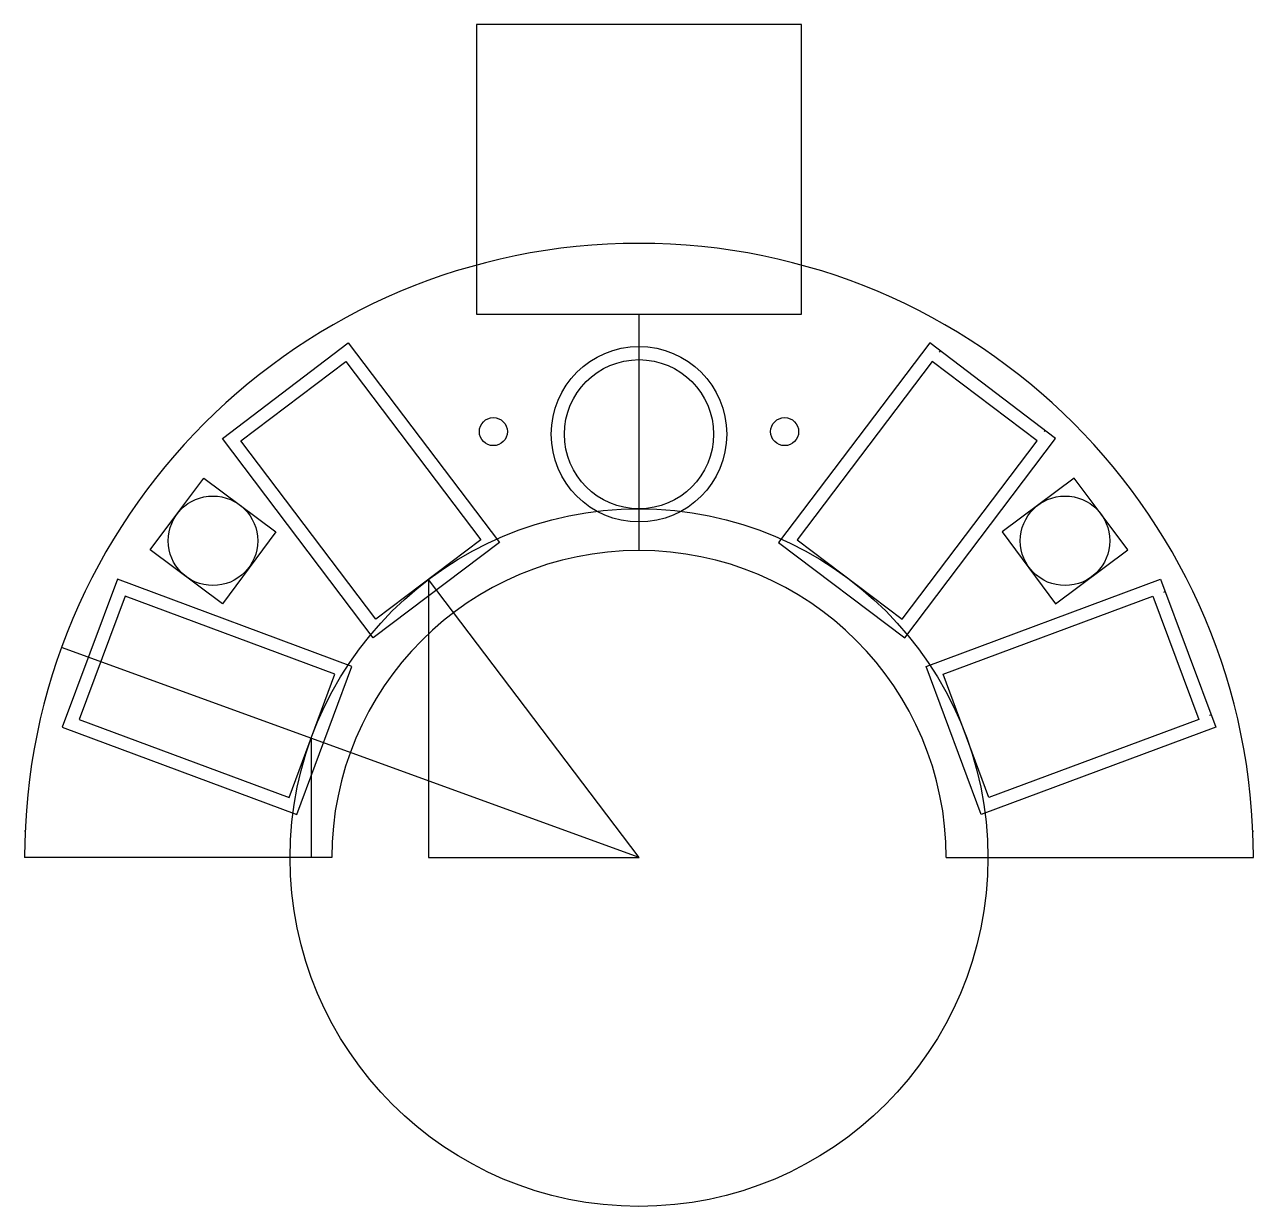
# Model space of a CAD drawing. Header units: millimetres. Extents: x -70 to 70, y -40 to 95.
import ezdxf

# ---------------------------------------------------------------- set-up
doc = ezdxf.new("R2010")
doc.units = ezdxf.units.MM

msp = doc.modelspace()

# ---------------------------------------------------------------- linework, layer by layer
for p, q in [((-18.5, 94.94), (-18.5, 61.94)), ((18.5, 94.94), (-18.5, 94.94)), ((18.5, 61.94), (18.5, 94.94)), ((-18.5, 61.94), (18.5, 61.94)), ((0, 35), (0, 61.94)), ((-47.47, 47.78), (-33.12, 58.65)), ((-33.12, 58.65), (-15.91, 35.93)), ((33.12, 58.65), (15.91, 35.93)), ((47.47, 47.78), (33.12, 58.65)), ((34.31, 57.74), (34.21, 57.61)), ((-45.37, 47.49), (-33.41, 56.55)), ((-33.41, 56.55), (-18.02, 36.22)), ((33.41, 56.55), (18.02, 36.22)), ((45.37, 47.49), (33.41, 56.55)), ((-30.27, 25.06), (-47.47, 47.78)), ((30.27, 25.06), (47.47, 47.78)), ((46.17, 48.55), (46.27, 48.69)), ((-29.97, 27.16), (-45.37, 47.49)), ((29.97, 27.16), (45.37, 47.49)), ((-52.64, 39.15), (-49.59, 43.24)), ((-49.59, 43.24), (-41.37, 37.12)), ((49.59, 43.24), (41.37, 37.12)), ((52.64, 39.15), (49.59, 43.24)), ((-55.68, 35.06), (-52.64, 39.15)), ((55.68, 35.06), (52.64, 39.15)), ((-41.37, 37.12), (-47.45, 28.94)), ((41.37, 37.12), (47.45, 28.94)), ((-47.45, 28.94), (-55.68, 35.06)), ((-15.91, 35.93), (-30.27, 25.06)), ((-18.02, 36.22), (-29.97, 27.16)), ((15.91, 35.93), (30.27, 25.06)), ((18.02, 36.22), (29.97, 27.16)), ((47.45, 28.94), (55.68, 35.06)), ((-59.42, 31.72), (-65.7, 14.85)), ((-32.71, 21.78), (-59.42, 31.72)), ((0, 0), (-24, 31.69)), ((-24, 31.69), (-24, 0)), ((32.71, 21.78), (59.42, 31.72)), ((59.42, 31.72), (65.7, 14.85)), ((-58.54, 29.79), (-63.77, 15.73)), ((-34.64, 20.89), (-58.54, 29.79)), ((34.64, 20.89), (58.54, 29.79)), ((58.54, 29.79), (63.77, 15.73)), ((59.78, 30.25), (59.94, 30.31)), ((0, 0), (-65.78, 23.94)), ((-38.99, 4.91), (-32.71, 21.78)), ((38.99, 4.91), (32.71, 21.78)), ((-39.87, 6.84), (-34.64, 20.89)), ((39.87, 6.84), (34.64, 20.89)), ((-63.77, 15.73), (-39.87, 6.84)), ((63.77, 15.73), (39.87, 6.84)), ((65.17, 16.25), (65.01, 16.19)), ((-65.7, 14.85), (-38.99, 4.91)), ((65.7, 14.85), (38.99, 4.91)), ((-37.35, 13.6), (-37.35, 0)), ((-69.94, 3), (-70, 3)), ((69.94, 3), (70, 3)), ((-35, 0), (-70, 0)), ((-24, 0), (0, 0)), ((35, 0), (70, 0))]:
    msp.add_line(p, q)
for centre, radius in [((0, 48.25), 10), ((0, 48.25), 8.5), ((-16.59, 48.55), 1.6), ((16.59, 48.55), 1.6), ((-48.54, 36.11), 5.1), ((48.54, 36.11), 5.1), ((0, 0), 39.75)]:
    msp.add_circle(centre, radius)
for radius in [70, 35]:
    msp.add_arc((0, 0), radius, 0, 180)

doc.saveas('drawing.dxf')
